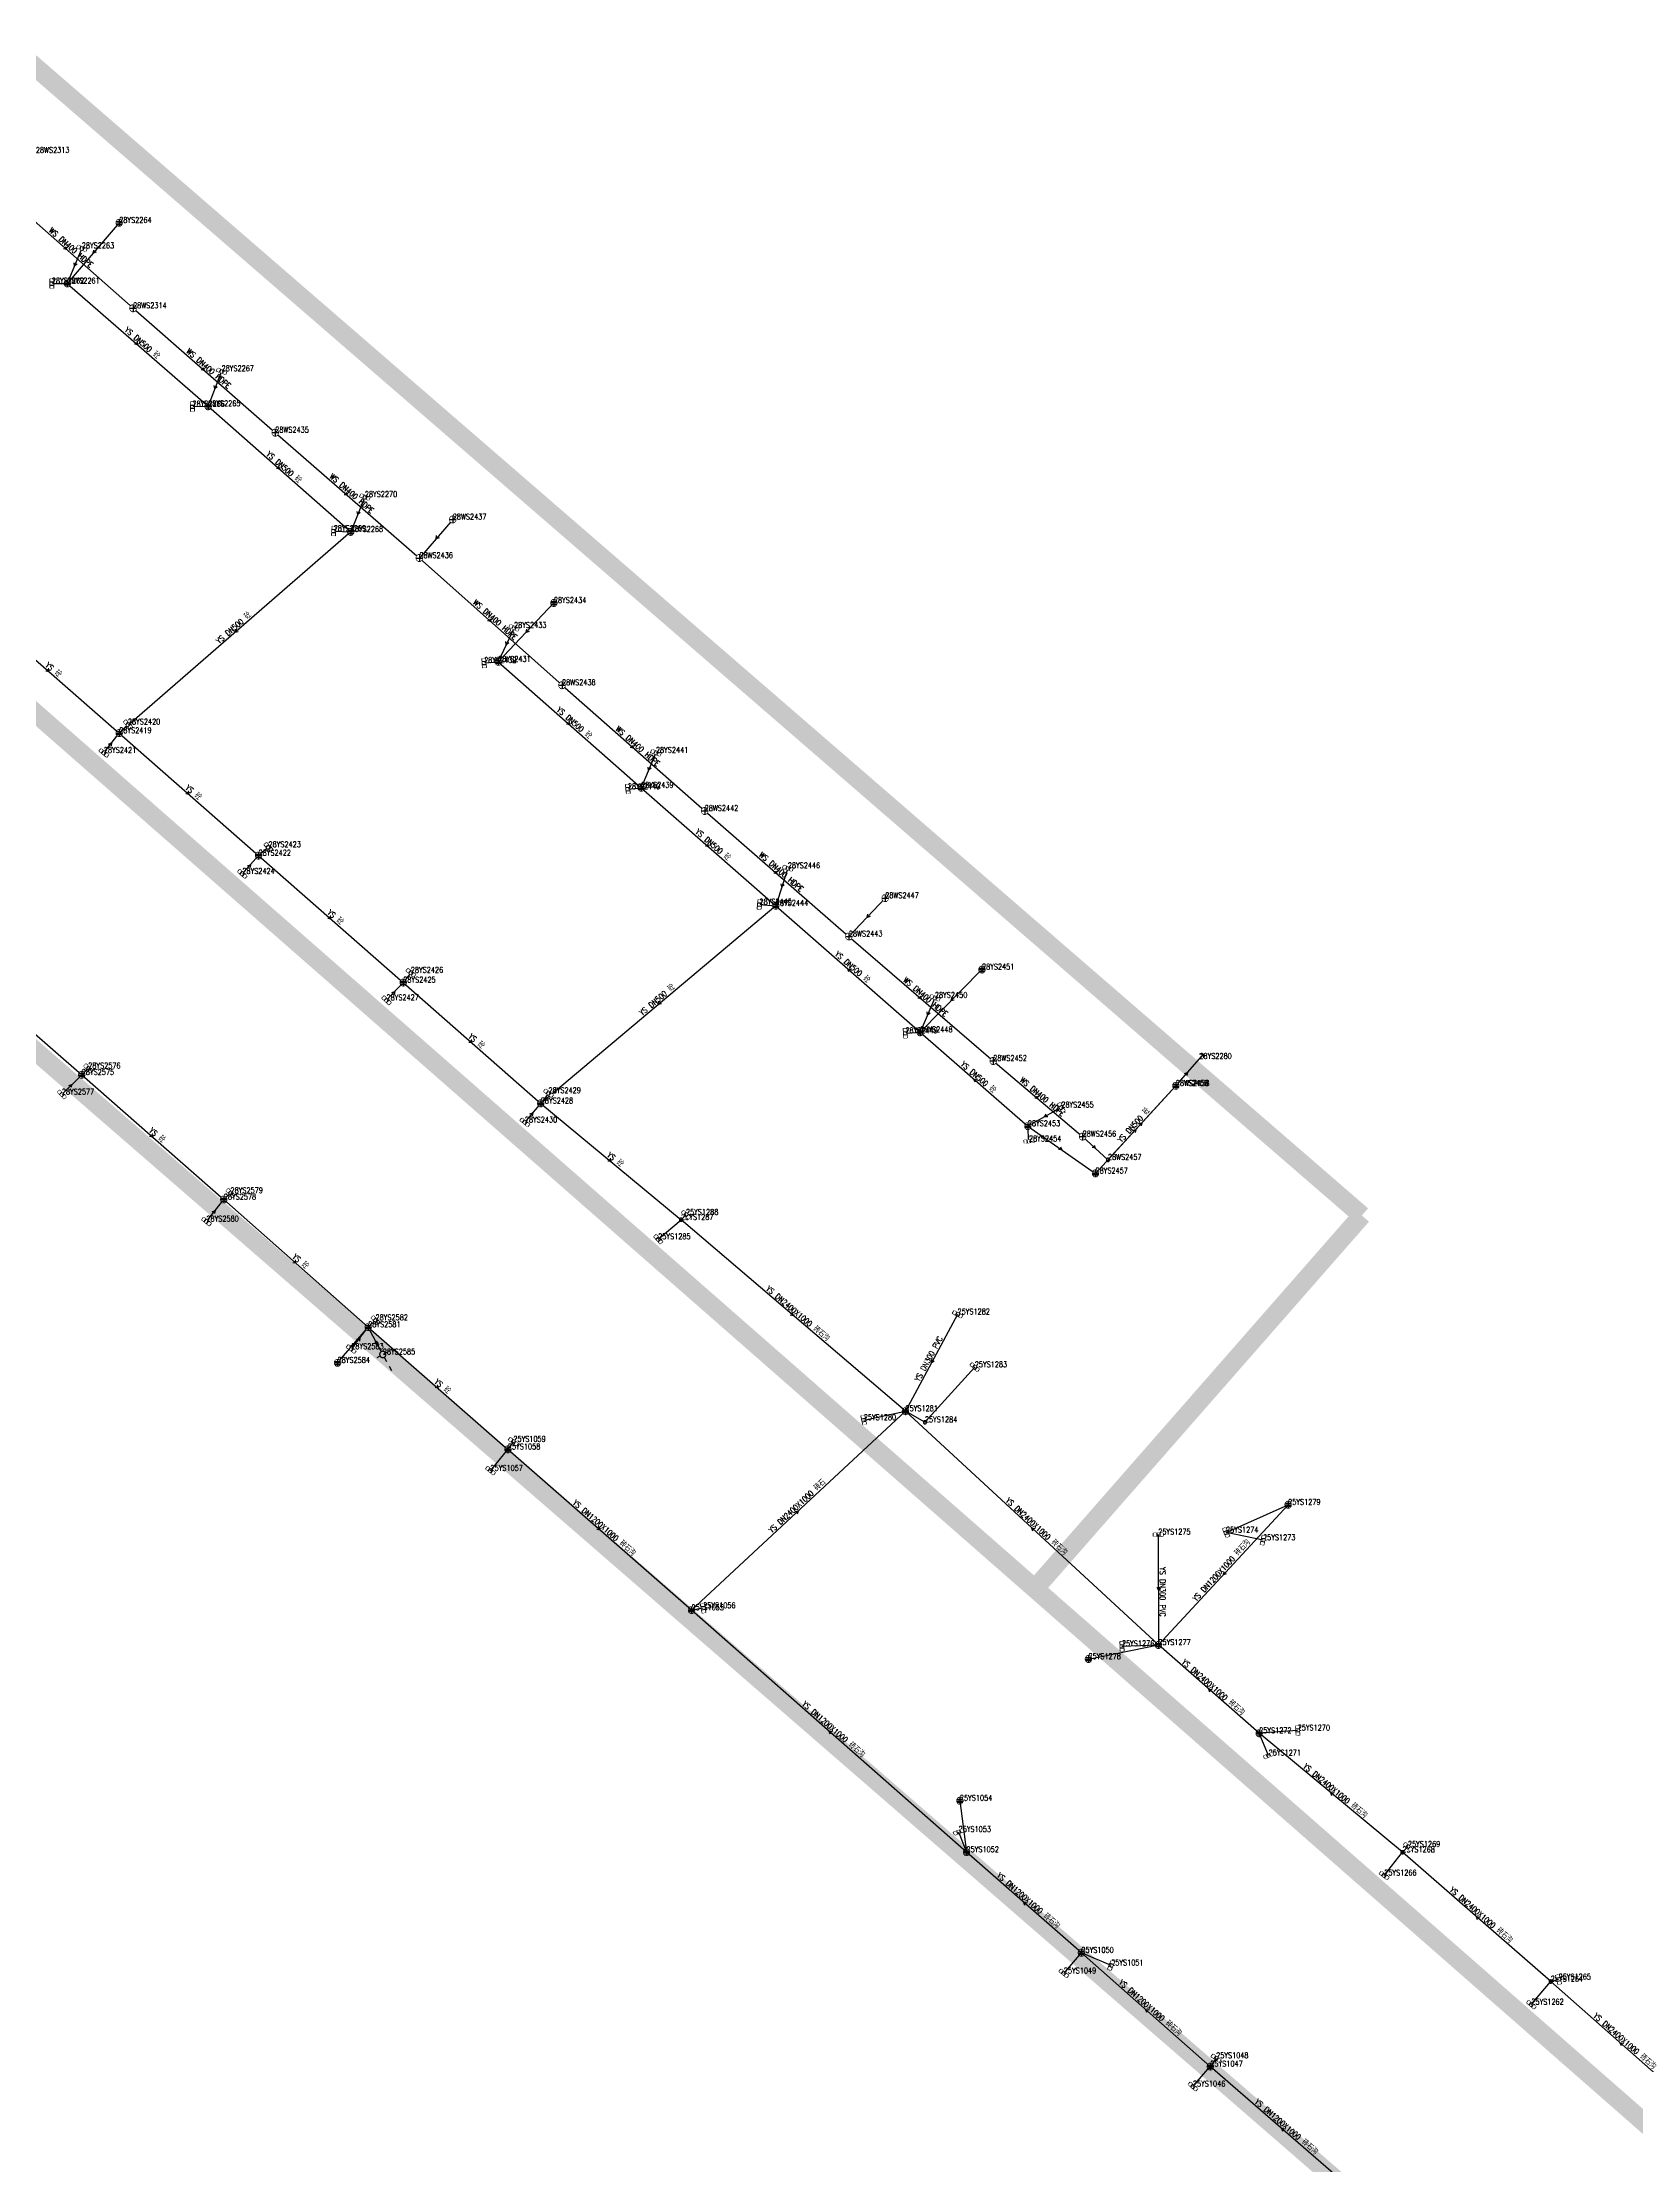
# Model space of a CAD drawing. Extents: x 78813 to 99477, y 2421021 to 2448125.
# Drawn here: x 86916.9 to 87170.3, y 2429515.5 to 2429853 of the extents above; entities that cross this region are included whole.
import ezdxf
from ezdxf.enums import TextEntityAlignment as Align

# ---------------------------------------------------------------- set-up
doc = ezdxf.new("R2010")
doc.units = 0
doc.set_wipeout_variables(frame=1)
doc.layers.get('0').update_dxf_attribs({"linetype": 'CONTINUOUS'})
for name, color, linetype in [('DX_WS', 16, 'CONTINUOUS'), ('DX_YS', 42, 'CONTINUOUS'), ('道路', 5, 'CONTINUOUS')]:
    doc.layers.add(name, color=color, linetype=linetype)
for name, color, linetype, true_color in [('WSLINE', 7, 'CONTINUOUS', 0x7f0000), ('YSANNEXE', 7, 'CONTINUOUS', 0xcc9900), ('YSLINE', 7, 'CONTINUOUS', 0xcc9900)]:
    doc.layers.add(name, color=color, linetype=linetype, true_color=true_color)
doc.styles.add('CcNameZT', font='txt.SHX', dxfattribs={"width": 0.8, "bigfont": 'HZTXT.SHX'})
doc.styles.add('PointNameZT', font='txt.SHX', dxfattribs={"width": 0.8, "bigfont": 'HZTXT.SHX'})
doc.styles.get("Standard").update_dxf_attribs({"font": 'txt.shx', "bigfont": 'hztxt.shx'})

# ---------------------------------------------------------------- blocks, each defined once
blk = doc.blocks.new('PS雨水井')
blk.add_lwpolyline([(1, 0), (1, 0.07), (0.99, 0.14), (0.98, 0.21), (0.96, 0.28), (0.94, 0.34), (0.91, 0.41), (0.88, 0.47), (0.85, 0.53), (0.81, 0.59), (0.77, 0.64), (0.72, 0.69), (0.67, 0.74), (0.62, 0.79), (0.56, 0.83), (0.5, 0.87), (0.44, 0.9), (0.37, 0.93), (0.31, 0.95), (0.24, 0.97), (0.17, 0.98), (0.1, 0.99), (0.03, 1), (-0.03, 1), (-0.1, 0.99), (-0.17, 0.98), (-0.24, 0.97), (-0.31, 0.95), (-0.37, 0.93), (-0.44, 0.9), (-0.5, 0.87), (-0.56, 0.83), (-0.62, 0.79), (-0.67, 0.74), (-0.72, 0.69), (-0.77, 0.64), (-0.81, 0.59), (-0.85, 0.53), (-0.88, 0.47), (-0.91, 0.41), (-0.94, 0.34), (-0.96, 0.28), (-0.98, 0.21), (-0.99, 0.14), (-1, 0.07), (-1, 0), (-1, -0.07), (-0.99, -0.14), (-0.98, -0.21), (-0.96, -0.28), (-0.94, -0.34), (-0.91, -0.41), (-0.88, -0.47), (-0.85, -0.53), (-0.81, -0.59), (-0.77, -0.64), (-0.72, -0.69), (-0.67, -0.74), (-0.62, -0.79), (-0.56, -0.83), (-0.5, -0.87), (-0.44, -0.9), (-0.37, -0.93), (-0.31, -0.95), (-0.24, -0.97), (-0.17, -0.98), (-0.1, -0.99), (-0.03, -1), (0.03, -1), (0.1, -0.99), (0.17, -0.98), (0.24, -0.97), (0.31, -0.95), (0.37, -0.93), (0.44, -0.9), (0.5, -0.87), (0.56, -0.83), (0.62, -0.79), (0.67, -0.74), (0.72, -0.69), (0.77, -0.64), (0.81, -0.59), (0.85, -0.53), (0.88, -0.47), (0.91, -0.41), (0.94, -0.34), (0.96, -0.28), (0.98, -0.21), (0.99, -0.14), (1, 0)], close=True)
blk.add_wipeout([(1, 0), (1, 0.07), (0.99, 0.14), (0.98, 0.21), (0.96, 0.28), (0.94, 0.34), (0.91, 0.41), (0.88, 0.47), (0.85, 0.53), (0.81, 0.59), (0.77, 0.64), (0.72, 0.69), (0.67, 0.74), (0.62, 0.79), (0.56, 0.83), (0.5, 0.87), (0.44, 0.9), (0.37, 0.93), (0.31, 0.95), (0.24, 0.97), (0.17, 0.98), (0.1, 0.99), (0.03, 1), (-0.03, 1), (-0.1, 0.99), (-0.17, 0.98), (-0.24, 0.97), (-0.31, 0.95), (-0.37, 0.93), (-0.44, 0.9), (-0.5, 0.87), (-0.56, 0.83), (-0.62, 0.79), (-0.67, 0.74), (-0.72, 0.69), (-0.77, 0.64), (-0.81, 0.59), (-0.85, 0.53), (-0.88, 0.47), (-0.91, 0.41), (-0.94, 0.34), (-0.96, 0.28), (-0.98, 0.21), (-0.99, 0.14), (-1, 0.07), (-1, 0), (-1, -0.07), (-0.99, -0.14), (-0.98, -0.21), (-0.96, -0.28), (-0.94, -0.34), (-0.91, -0.41), (-0.88, -0.47), (-0.85, -0.53), (-0.81, -0.59), (-0.77, -0.64), (-0.72, -0.69), (-0.67, -0.74), (-0.62, -0.79), (-0.56, -0.83), (-0.5, -0.87), (-0.44, -0.9), (-0.37, -0.93), (-0.31, -0.95), (-0.24, -0.97), (-0.17, -0.98), (-0.1, -0.99), (-0.03, -1), (0.03, -1), (0.1, -0.99), (0.17, -0.98), (0.24, -0.97), (0.31, -0.95), (0.37, -0.93), (0.44, -0.9), (0.5, -0.87), (0.56, -0.83), (0.62, -0.79), (0.67, -0.74), (0.72, -0.69), (0.77, -0.64), (0.81, -0.59), (0.85, -0.53), (0.88, -0.47), (0.91, -0.41), (0.94, -0.34), (0.96, -0.28), (0.98, -0.21), (0.99, -0.14)])
for p, q in [((-1, 0), (0, 0)), ((-0.88, 0.48), (0, 0.47)), ((0, 1), (0, 0)), ((0, 0.47), (0.88, 0.47)), ((0, 0), (0, -1)), ((0, 0), (1, 0)), ((-0.88, -0.48), (0, -0.48)), ((0, -0.48), (0.88, -0.48))]:
    blk.add_line(p, q)
blk = doc.blocks.new('GC546')
at = {"color": 0}
for p in [(0.866, 0.5), (0.866, -0.5)]:
    blk.add_line(p, (0, 0), dxfattribs=at)
blk = doc.blocks.new('PS管线点')
blk.add_wipeout([(0.5, 0), (0.5, 0.03), (0.5, 0.07), (0.49, 0.1), (0.48, 0.14), (0.47, 0.17), (0.46, 0.2), (0.44, 0.23), (0.42, 0.26), (0.4, 0.29), (0.38, 0.32), (0.36, 0.35), (0.33, 0.37), (0.31, 0.39), (0.28, 0.41), (0.25, 0.43), (0.22, 0.45), (0.19, 0.46), (0.15, 0.48), (0.12, 0.49), (0.09, 0.49), (0.05, 0.5), (0.02, 0.5), (-0.02, 0.5), (-0.05, 0.5), (-0.09, 0.49), (-0.12, 0.49), (-0.15, 0.48), (-0.19, 0.46), (-0.22, 0.45), (-0.25, 0.43), (-0.28, 0.41), (-0.31, 0.39), (-0.33, 0.37), (-0.36, 0.35), (-0.38, 0.32), (-0.4, 0.29), (-0.42, 0.26), (-0.44, 0.23), (-0.46, 0.2), (-0.47, 0.17), (-0.48, 0.14), (-0.49, 0.1), (-0.5, 0.07), (-0.5, 0.03), (-0.5, 0), (-0.5, -0.03), (-0.5, -0.07), (-0.49, -0.1), (-0.48, -0.14), (-0.47, -0.17), (-0.46, -0.2), (-0.44, -0.23), (-0.42, -0.26), (-0.4, -0.29), (-0.38, -0.32), (-0.36, -0.35), (-0.33, -0.37), (-0.31, -0.39), (-0.28, -0.41), (-0.25, -0.43), (-0.22, -0.45), (-0.19, -0.46), (-0.15, -0.48), (-0.12, -0.49), (-0.09, -0.49), (-0.05, -0.5), (-0.02, -0.5), (0.02, -0.5), (0.05, -0.5), (0.09, -0.49), (0.12, -0.49), (0.15, -0.48), (0.19, -0.46), (0.22, -0.45), (0.25, -0.43), (0.28, -0.41), (0.31, -0.39), (0.33, -0.37), (0.36, -0.35), (0.38, -0.32), (0.4, -0.29), (0.42, -0.26), (0.44, -0.23), (0.46, -0.2), (0.47, -0.17), (0.48, -0.14), (0.49, -0.1), (0.5, -0.07)])
blk.add_lwpolyline([(0.5, 0), (0.5, 0.03), (0.5, 0.07), (0.49, 0.1), (0.48, 0.14), (0.47, 0.17), (0.46, 0.2), (0.44, 0.23), (0.42, 0.26), (0.4, 0.29), (0.38, 0.32), (0.36, 0.35), (0.33, 0.37), (0.31, 0.39), (0.28, 0.41), (0.25, 0.43), (0.22, 0.45), (0.19, 0.46), (0.15, 0.48), (0.12, 0.49), (0.09, 0.49), (0.05, 0.5), (0.02, 0.5), (-0.02, 0.5), (-0.05, 0.5), (-0.09, 0.49), (-0.12, 0.49), (-0.15, 0.48), (-0.19, 0.46), (-0.22, 0.45), (-0.25, 0.43), (-0.28, 0.41), (-0.31, 0.39), (-0.33, 0.37), (-0.36, 0.35), (-0.38, 0.32), (-0.4, 0.29), (-0.42, 0.26), (-0.44, 0.23), (-0.46, 0.2), (-0.47, 0.17), (-0.48, 0.14), (-0.49, 0.1), (-0.5, 0.07), (-0.5, 0.03), (-0.5, 0), (-0.5, -0.03), (-0.5, -0.07), (-0.49, -0.1), (-0.48, -0.14), (-0.47, -0.17), (-0.46, -0.2), (-0.44, -0.23), (-0.42, -0.26), (-0.4, -0.29), (-0.38, -0.32), (-0.36, -0.35), (-0.33, -0.37), (-0.31, -0.39), (-0.28, -0.41), (-0.25, -0.43), (-0.22, -0.45), (-0.19, -0.46), (-0.15, -0.48), (-0.12, -0.49), (-0.09, -0.49), (-0.05, -0.5), (-0.02, -0.5), (0.02, -0.5), (0.05, -0.5), (0.09, -0.49), (0.12, -0.49), (0.15, -0.48), (0.19, -0.46), (0.22, -0.45), (0.25, -0.43), (0.28, -0.41), (0.31, -0.39), (0.33, -0.37), (0.36, -0.35), (0.38, -0.32), (0.4, -0.29), (0.42, -0.26), (0.44, -0.23), (0.46, -0.2), (0.47, -0.17), (0.48, -0.14), (0.49, -0.1), (0.5, -0.07), (0.5, 0)], close=True)
blk = doc.blocks.new('PS雨篦')
blk.add_lwpolyline([(-1.5, 0.5), (0, 0.5), (1.5, 0.5), (1.5, -0.5), (0, -0.5), (-1.5, -0.5)], close=True)
blk.add_wipeout([(-1.5, 0.5), (0, 0.5), (1.5, 0.5), (1.5, -0.5), (0, -0.5), (-1.5, -0.5)])
for p, q in [((-0.51, -0.5), (-0.51, 0.5)), ((0.49, -0.5), (0.49, 0.5))]:
    blk.add_line(p, q)
blk = doc.blocks.new('测量点')
h = blk.add_hatch(color=256)
edge = h.paths.add_edge_path()
edge.add_arc((0, 0), 0.5, 0, 360)
blk.add_circle((0, 0), 0.5)
blk = doc.blocks.new('PS污水井')
blk.add_lwpolyline([(1, 0), (1, 0.07), (0.99, 0.14), (0.98, 0.21), (0.96, 0.28), (0.94, 0.34), (0.91, 0.41), (0.88, 0.47), (0.85, 0.53), (0.81, 0.59), (0.77, 0.64), (0.72, 0.69), (0.67, 0.74), (0.62, 0.79), (0.56, 0.83), (0.5, 0.87), (0.44, 0.9), (0.37, 0.93), (0.31, 0.95), (0.24, 0.97), (0.17, 0.98), (0.1, 0.99), (0.03, 1), (-0.03, 1), (-0.1, 0.99), (-0.17, 0.98), (-0.24, 0.97), (-0.31, 0.95), (-0.37, 0.93), (-0.44, 0.9), (-0.5, 0.87), (-0.56, 0.83), (-0.62, 0.79), (-0.67, 0.74), (-0.72, 0.69), (-0.77, 0.64), (-0.81, 0.59), (-0.85, 0.53), (-0.88, 0.47), (-0.91, 0.41), (-0.94, 0.34), (-0.96, 0.28), (-0.98, 0.21), (-0.99, 0.14), (-1, 0.07), (-1, 0), (-1, -0.07), (-0.99, -0.14), (-0.98, -0.21), (-0.96, -0.28), (-0.94, -0.34), (-0.91, -0.41), (-0.88, -0.47), (-0.85, -0.53), (-0.81, -0.59), (-0.77, -0.64), (-0.72, -0.69), (-0.67, -0.74), (-0.62, -0.79), (-0.56, -0.83), (-0.5, -0.87), (-0.44, -0.9), (-0.37, -0.93), (-0.31, -0.95), (-0.24, -0.97), (-0.17, -0.98), (-0.1, -0.99), (-0.03, -1), (0.03, -1), (0.1, -0.99), (0.17, -0.98), (0.24, -0.97), (0.31, -0.95), (0.37, -0.93), (0.44, -0.9), (0.5, -0.87), (0.56, -0.83), (0.62, -0.79), (0.67, -0.74), (0.72, -0.69), (0.77, -0.64), (0.81, -0.59), (0.85, -0.53), (0.88, -0.47), (0.91, -0.41), (0.94, -0.34), (0.96, -0.28), (0.98, -0.21), (0.99, -0.14), (1, 0)], close=True)
blk.add_wipeout([(1, 0), (1, 0.07), (0.99, 0.14), (0.98, 0.21), (0.96, 0.28), (0.94, 0.34), (0.91, 0.41), (0.88, 0.47), (0.85, 0.53), (0.81, 0.59), (0.77, 0.64), (0.72, 0.69), (0.67, 0.74), (0.62, 0.79), (0.56, 0.83), (0.5, 0.87), (0.44, 0.9), (0.37, 0.93), (0.31, 0.95), (0.24, 0.97), (0.17, 0.98), (0.1, 0.99), (0.03, 1), (-0.03, 1), (-0.1, 0.99), (-0.17, 0.98), (-0.24, 0.97), (-0.31, 0.95), (-0.37, 0.93), (-0.44, 0.9), (-0.5, 0.87), (-0.56, 0.83), (-0.62, 0.79), (-0.67, 0.74), (-0.72, 0.69), (-0.77, 0.64), (-0.81, 0.59), (-0.85, 0.53), (-0.88, 0.47), (-0.91, 0.41), (-0.94, 0.34), (-0.96, 0.28), (-0.98, 0.21), (-0.99, 0.14), (-1, 0.07), (-1, 0), (-1, -0.07), (-0.99, -0.14), (-0.98, -0.21), (-0.96, -0.28), (-0.94, -0.34), (-0.91, -0.41), (-0.88, -0.47), (-0.85, -0.53), (-0.81, -0.59), (-0.77, -0.64), (-0.72, -0.69), (-0.67, -0.74), (-0.62, -0.79), (-0.56, -0.83), (-0.5, -0.87), (-0.44, -0.9), (-0.37, -0.93), (-0.31, -0.95), (-0.24, -0.97), (-0.17, -0.98), (-0.1, -0.99), (-0.03, -1), (0.03, -1), (0.1, -0.99), (0.17, -0.98), (0.24, -0.97), (0.31, -0.95), (0.37, -0.93), (0.44, -0.9), (0.5, -0.87), (0.56, -0.83), (0.62, -0.79), (0.67, -0.74), (0.72, -0.69), (0.77, -0.64), (0.81, -0.59), (0.85, -0.53), (0.88, -0.47), (0.91, -0.41), (0.94, -0.34), (0.96, -0.28), (0.98, -0.21), (0.99, -0.14)])
for p, q in [((-1, 0), (0, 0)), ((0, 1), (0, 0)), ((0, 0), (0, -1)), ((0, 0), (1, 0))]:
    blk.add_line(p, q)
blk = doc.blocks.new('LX')
for p, q in [((-0.866, 0.5), (0, 0)), ((0, 0), (-0.866, -0.5))]:
    blk.add_line(p, q)
blk = doc.blocks.new('PS出水口')
for points in [[(0, 0), (1.97, 0)], [(1.15, -0.88), (1.97, 0), (1.11, 0.93)]]:
    blk.add_lwpolyline(points)
blk = doc.blocks.new('PS预留口')
blk.add_lwpolyline([(4.2, 0), (5.8, 0)])
blk.add_wipeout([(1, 0), (1, 0.07), (0.99, 0.14), (0.98, 0.21), (0.96, 0.28), (0.94, 0.34), (0.91, 0.41), (0.88, 0.47), (0.85, 0.53), (0.81, 0.59), (0.77, 0.64), (0.72, 0.69), (0.67, 0.74), (0.62, 0.79), (0.56, 0.83), (0.5, 0.87), (0.44, 0.9), (0.37, 0.93), (0.31, 0.95), (0.24, 0.97), (0.17, 0.98), (0.1, 0.99), (0.03, 1), (-0.03, 1), (-0.1, 0.99), (-0.17, 0.98), (-0.24, 0.97), (-0.31, 0.95), (-0.37, 0.93), (-0.44, 0.9), (-0.5, 0.87), (-0.56, 0.83), (-0.62, 0.79), (-0.67, 0.74), (-0.72, 0.69), (-0.77, 0.64), (-0.81, 0.59), (-0.85, 0.53), (-0.88, 0.47), (-0.91, 0.41), (-0.94, 0.34), (-0.96, 0.28), (-0.98, 0.21), (-0.99, 0.14), (-1, 0.07), (-1, 0), (-1, -0.07), (-0.99, -0.14), (-0.98, -0.21), (-0.96, -0.28), (-0.94, -0.34), (-0.91, -0.41), (-0.88, -0.47), (-0.85, -0.53), (-0.81, -0.59), (-0.77, -0.64), (-0.72, -0.69), (-0.67, -0.74), (-0.62, -0.79), (-0.56, -0.83), (-0.5, -0.87), (-0.44, -0.9), (-0.37, -0.93), (-0.31, -0.95), (-0.24, -0.97), (-0.17, -0.98), (-0.1, -0.99), (-0.03, -1), (0.03, -1), (0.1, -0.99), (0.17, -0.98), (0.24, -0.97), (0.31, -0.95), (0.37, -0.93), (0.44, -0.9), (0.5, -0.87), (0.56, -0.83), (0.62, -0.79), (0.67, -0.74), (0.72, -0.69), (0.77, -0.64), (0.81, -0.59), (0.85, -0.53), (0.88, -0.47), (0.91, -0.41), (0.94, -0.34), (0.96, -0.28), (0.98, -0.21), (0.99, -0.14)])
blk.add_line((1, 0), (2.6, 0))
blk.add_lwpolyline([(1, 0), (1, 0.07), (0.99, 0.14), (0.98, 0.21), (0.96, 0.28), (0.94, 0.34), (0.91, 0.41), (0.88, 0.47), (0.85, 0.53), (0.81, 0.59), (0.77, 0.64), (0.72, 0.69), (0.67, 0.74), (0.62, 0.79), (0.56, 0.83), (0.5, 0.87), (0.44, 0.9), (0.37, 0.93), (0.31, 0.95), (0.24, 0.97), (0.17, 0.98), (0.1, 0.99), (0.03, 1), (-0.03, 1), (-0.1, 0.99), (-0.17, 0.98), (-0.24, 0.97), (-0.31, 0.95), (-0.37, 0.93), (-0.44, 0.9), (-0.5, 0.87), (-0.56, 0.83), (-0.62, 0.79), (-0.67, 0.74), (-0.72, 0.69), (-0.77, 0.64), (-0.81, 0.59), (-0.85, 0.53), (-0.88, 0.47), (-0.91, 0.41), (-0.94, 0.34), (-0.96, 0.28), (-0.98, 0.21), (-0.99, 0.14), (-1, 0.07), (-1, 0), (-1, -0.07), (-0.99, -0.14), (-0.98, -0.21), (-0.96, -0.28), (-0.94, -0.34), (-0.91, -0.41), (-0.88, -0.47), (-0.85, -0.53), (-0.81, -0.59), (-0.77, -0.64), (-0.72, -0.69), (-0.67, -0.74), (-0.62, -0.79), (-0.56, -0.83), (-0.5, -0.87), (-0.44, -0.9), (-0.37, -0.93), (-0.31, -0.95), (-0.24, -0.97), (-0.17, -0.98), (-0.1, -0.99), (-0.03, -1), (0.03, -1), (0.1, -0.99), (0.17, -0.98), (0.24, -0.97), (0.31, -0.95), (0.37, -0.93), (0.44, -0.9), (0.5, -0.87), (0.56, -0.83), (0.62, -0.79), (0.67, -0.74), (0.72, -0.69), (0.77, -0.64), (0.81, -0.59), (0.85, -0.53), (0.88, -0.47), (0.91, -0.41), (0.94, -0.34), (0.96, -0.28), (0.98, -0.21), (0.99, -0.14), (1, 0)], close=True)
for points in [[(0, 1), (0, 2)], [(0, -2), (0, -1)]]:
    blk.add_lwpolyline(points)

msp = doc.modelspace()

# ---------------------------------------------------------------- linework, layer by layer
at = {"layer": 'WSLINE'}
for p, q in [((86910.18, 2429829.42), (86931.32, 2429810.74)), ((86931.32, 2429810.74), (86953.92, 2429790.97)), ((86953.92, 2429790.97), (86976.83, 2429771.04)), ((86982.14, 2429777.17), (86976.83, 2429771.04)), ((86976.83, 2429771.04), (86999.51, 2429750.82)), ((86999.51, 2429750.82), (87022.19, 2429730.83)), ((87022.19, 2429730.83), (87045.11, 2429710.88)), ((87050.89, 2429716.97), (87045.11, 2429710.88)), ((87045.11, 2429710.88), (87068.06, 2429691.09)), ((87068.06, 2429691.09), (87082.27, 2429679.07)), ((87086.3, 2429675.37), (87097.09, 2429687.14)), ((87082.27, 2429679.07), (87086.3, 2429675.37))]:
    msp.add_line(p, q, dxfattribs=at)
at = {"layer": 'YSLINE'}
for p, q in [((86929.12, 2429824.32), (86920.87, 2429814.68)), ((86923.17, 2429820.27), (86920.87, 2429814.68)), ((86918.4, 2429814.68), (86920.87, 2429814.68)), ((86945.39, 2429800.73), (86943.25, 2429795.16)), ((86940.76, 2429795.1), (86943.25, 2429795.16)), ((86968.17, 2429780.74), (86965.92, 2429775.19)), ((86965.92, 2429775.19), (86929.12, 2429743.21)), ((86963.22, 2429775.33), (86965.92, 2429775.19)), ((86906.79, 2429762.71), (86929.12, 2429743.21)), ((86998.22, 2429763.89), (86989.38, 2429754.54)), ((86991.88, 2429759.94), (86989.38, 2429754.54)), ((86987.12, 2429754.36), (86989.38, 2429754.54)), ((86926.68, 2429740.06), (86929.12, 2429743.21)), ((86930.5, 2429744.58), (86929.12, 2429743.21)), ((86929.12, 2429743.21), (86951.27, 2429723.73)), ((87014.44, 2429740.08), (87012.09, 2429734.53)), ((87009.98, 2429734.31), (87012.09, 2429734.53)), ((86948.69, 2429720.83), (86951.27, 2429723.73)), ((86952.85, 2429725.07), (86951.27, 2429723.73)), ((86951.27, 2429723.73), (86974.27, 2429703.55)), ((87035.4, 2429721.73), (87033.5, 2429715.77)), ((87033.5, 2429715.77), (86996.13, 2429684.35)), ((87030.91, 2429715.97), (87033.5, 2429715.77)), ((86900.95, 2429708.3), (86923.16, 2429688.89)), ((86975.47, 2429705.12), (86974.27, 2429703.55)), ((87066.27, 2429705.62), (87056.44, 2429695.65)), ((86971.61, 2429700.73), (86974.27, 2429703.55)), ((86974.27, 2429703.55), (86996.13, 2429684.35)), ((87058.79, 2429701.13), (87056.44, 2429695.65)), ((87054.1, 2429695.5), (87056.44, 2429695.65)), ((86920, 2429685.76), (86923.16, 2429688.89)), ((86924.19, 2429689.91), (86923.16, 2429688.89)), ((86923.16, 2429688.89), (86945.74, 2429669.06)), ((86997.36, 2429685.98), (86996.13, 2429684.35)), ((86993.6, 2429681.32), (86996.13, 2429684.35)), ((87078.88, 2429683.69), (87073.56, 2429680.73)), ((87073.74, 2429678.31), (87073.56, 2429680.73)), ((86942.98, 2429665.56), (86945.74, 2429669.06)), ((86946.81, 2429670.09), (86945.74, 2429669.06)), ((86945.74, 2429669.06), (86968.7, 2429648.78)), ((86963.83, 2429643.1), (86968.7, 2429648.78)), ((86966.01, 2429645.29), (86968.7, 2429648.78)), ((86969.87, 2429649.87), (86968.7, 2429648.78)), ((86971.02, 2429644.44), (86968.7, 2429648.78))]:
    msp.add_line(p, q, dxfattribs=at)

# ---------------------------------------------------------------- block references
at = {"layer": 'DX_WS', "yscale": 0.5, "zscale": 0.5}
for p, xscale, rotation in [((86920.75, 2429820.08), 0.4999999998866608, 318.5645341074481), ((86942.62, 2429800.86), 0.4999999998866608, 318.5645341074481), ((86965.38, 2429781.01), 0.5000000001204519, 319.1374918729616), ((86979.49, 2429774.1), 0.5000000001008229, 229.1831180618362), ((86988.17, 2429760.93), 0.4999999999871826, 317.9915762995381), ((87010.85, 2429740.82), 0.4999999998866608, 318.5645341074481), ((87033.65, 2429720.85), 0.5000000001204519, 319.1374918729616), ((87048, 2429713.92), 0.4999999998439218, 226.318329060497), ((87056.59, 2429700.98), 0.5000000001204519, 319.1374918729616), ((87075.17, 2429685.08), 0.4999999999088414, 319.7104496964721), ((87091.7, 2429681.26), 0.4999999998621667, 47.55549698130921)]:
    msp.add_blockref('LX', p, dxfattribs=dict(at, xscale=xscale, rotation=rotation))
at = {"layer": 'DX_YS', "yscale": 0.5, "zscale": 0.5}
for name, p, xscale, rotation in [('PS出水口', (87100.83, 2429691.42, 0.36), 0.5000000001666828, 48.84441666293895), ('GC546', (87036.27, 2429650.63, 0.48), 0.5000000000255239, 139.5308280803396), ('GC546', (87058.25, 2429643.11, 2.44), 0.4999999998013805, 61.76004230482384), ('GC546', (87037.11, 2429619.6, 0.31), 0.4999999999194758, 222.9150725157922), ('GC546', (87005.51, 2429616.57, 0.44), 0.499999999913285, 138.7957405976036), ('GC546', (87074.21, 2429616.83, 0.46), 0.500000000001149, 317.2518033919748), ('GC546', (87094.3, 2429607.02, 2.32), 0.5000000000157483, 90.0620189935515), ('GC546', (87104.63, 2429609.4, 0.24), 0.5000000000615735, 47.22269313643403), ('GC546', (87102.33, 2429591.23, 0.24), 0.5000000000671654, 318.7971219156082), ('GC546', (87041.96, 2429584.55, 0.4), 0.5000000000883585, 318.6366211547152), ('GC546', (87121.73, 2429574.76, 0.25), 0.4999999998694788, 320.3041851246979), ('GC546', (87072.94, 2429557.32, 0.46), 0.500000000154144, 318.7974173870971), ('GC546', (87144.9, 2429555.02, 0.19), 0.4999999999485625, 318.8878593596006), ('GC546', (87092.32, 2429540.28, 0.5), 0.4999999999952773, 318.5879797842339), ('GC546', (87167.75, 2429534.98, 0.17), 0.500000000081514, 318.5782174337895), ('GC546', (87113.96, 2429521.37, 0.6), 0.4999999999713778, 319.082934442411)]:
    msp.add_blockref(name, p, dxfattribs=dict(at, xscale=xscale, rotation=rotation))
at = {"layer": 'YSANNEXE'}
for p, xscale, yscale, zscale, rotation in [((86922.02, 2429817.47), 0.4999999998604032, 0.5, 0.5, 247.5177674905042), ((86932.06, 2429804.92), 0.5000000001204519, 0.5, 0.5, 319.1374918729616), ((86944.32, 2429797.95), 0.4999999999280921, 0.5, 0.5, 249.2366408790303), ((86954.59, 2429785.17), 0.4999999998866608, 0.5, 0.5, 318.5645341074481), ((86967.04, 2429777.96), 0.49999999992564, 0.5, 0.5, 248.0907252889562), ((86947.52, 2429759.2), 0.5000000000164332, 0.5, 0.5, 221.1617089229225), ((86917.95, 2429752.96), 0.5000000001204519, 0.5, 0.5, 319.1374918729616), ((87000.74, 2429744.54), 0.4999999998866608, 0.5, 0.5, 318.5645341074481), ((87013.27, 2429737.31), 0.5000000001034415, 0.5, 0.5, 246.9448097071717), ((86940.19, 2429733.47), 0.4999999998866608, 0.5, 0.5, 318.5645341074481), ((87022.8, 2429725.15), 0.4999999998866608, 0.5, 0.5, 318.5645341074481), ((87034.45, 2429718.75), 0.5000000002021558, 0.5, 0.5, 252.1014298656484), ((86962.77, 2429713.64), 0.4999999998866608, 0.5, 0.5, 318.5645341074481), ((87044.97, 2429705.71), 0.5000000001470603, 0.5, 0.5, 138.5645310020385), ((87014.81, 2429700.06), 0.4999999999623967, 0.5, 0.5, 220.015793325307), ((87057.62, 2429698.39), 0.5000000001034415, 0.5, 0.5, 246.9448097071717), ((86985.2, 2429693.95), 0.4999999998866608, 0.5, 0.5, 318.5645341074481), ((87065, 2429688.19), 0.4999999999592625, 0.5, 0.5, 139.1374888230383), ((86934.45, 2429678.98), 0.4999999998866608, 0.5, 0.5, 318.5645341074481), ((87090.71, 2429680.18), 0.4999999998621667, 0.5, 0.5, 47.55549698130921), ((87007.28, 2429675.1), 0.5000000000007491, 0.5000000000007491, 0.5000000000007491, 320.2834074789125), ((87078.94, 2429676.97), 0.4999999998915902, 0.5, 0.5, 324.8670698563976), ((86957.22, 2429658.92), 0.4999999998866608, 0.5, 0.5, 318.5645341074481), ((86979.81, 2429639.06), 0.4999999998866608, 0.5, 0.5, 318.5645341074481)]:
    msp.add_blockref('LX', p, dxfattribs=dict(at, xscale=xscale, yscale=yscale, zscale=zscale, rotation=rotation))

# ---------------------------------------------------------------- texts
at = {"layer": 'DX_WS', "style": 'CcNameZT', "width": 0.8}
msp.add_text('28WS2313', height=0.9, dxfattribs=at).set_placement((86915.87, 2429835.46, 0.18))
for rotation, p in [(318.5443, (86920.92, 2429820.27, 0.07)), (318.808, (86942.78, 2429801.05, 0.08)), (318.9894, (86965.54, 2429781.19, 0)), (318.2697, (86988.34, 2429761.12, 0.05)), (318.6108, (87011.02, 2429741.01, -0.18)), (318.9667, (87033.82, 2429721.04, -0.12)), (319.2291, (87056.75, 2429701.17, -0.29)), (319.758, (87075.33, 2429685.27, -0.35))]:
    msp.add_text(' WS DN400 HDPE', height=0.9, rotation=rotation, dxfattribs=at).set_placement(p, align=Align.CENTER)
at = {"layer": 'DX_YS', "style": 'CcNameZT', "width": 0.8}
for s, rotation, p in [(' YS DN500 砼', 318.9037, (86932.23, 2429805.11, 1.39)), (' YS DN500 砼', 318.608, (86954.75, 2429785.36, 1.31)), (' YS DN500 砼', 40.9843, (86947.36, 2429759.39, 1.1)), (' YS 砼', 318.8706, (86918.12, 2429753.15, 0.4)), (' YS DN500 砼', 318.6123, (87000.9, 2429744.73, 1.28)), (' YS 砼', 318.6557, (86940.36, 2429733.66, 0.39)), (' YS DN500 砼', 318.7595, (87022.96, 2429725.34, 1.15)), (' YS 砼', 318.7443, (86962.93, 2429713.82, 0.35)), (' YS DN500 砼', 318.7531, (87045.14, 2429705.9, 1.15)), (' YS DN500 砼', 40.0527, (87014.65, 2429700.25, 1.15)), (' YS 砼', 318.6983, (86985.36, 2429694.13, 0.27)), (' YS DN500 砼', 47.486, (87090.52, 2429680.35, 0.1)), (' YS 砼', 318.7126, (86934.62, 2429679.16, 0.57)), (' YS 砼', 320.3311, (87007.44, 2429675.29, 0.23)), (' YS 砼', 318.5373, (86957.39, 2429659.11, 0.57)), (' YS DN2400X1000 砖石沟', 319.5308, (87036.44, 2429650.82, 0.25)), (' YS DN300 PVC', 61.76, (87058.03, 2429643.23, 2.34)), (' YS 砼', 318.8274, (86979.97, 2429639.25, 0.54)), (' YS DN2400X1000 砖石', 42.9151, (87036.94, 2429619.78, 0.3)), (' YS DN1200X1000 砖石沟', 318.7957, (87005.67, 2429616.76, 0.54)), (' YS DN2400X1000 砖石沟', 317.2518, (87074.38, 2429617.01, 0.21)), (' YS DN1200X1000 砖石沟', 47.2227, (87104.44, 2429609.57, 0.27)), (' YS DN300 PVC', 270.062, (87094.55, 2429607.02, 2.3)), (' YS DN2400X1000 砖石沟', 318.7971, (87102.49, 2429591.42, 0.27)), (' YS DN1200X1000 砖石沟', 318.6366, (87042.12, 2429584.74, 0.49)), (' YS DN2400X1000 砖石沟', 320.3042, (87121.89, 2429574.95, 0.23)), (' YS DN1200X1000 砖石沟', 318.7974, (87073.1, 2429557.51, 0.43)), (' YS DN2400X1000 砖石沟', 318.8879, (87145.07, 2429555.21, 0.15)), (' YS DN1200X1000 砖石沟', 318.588, (87092.48, 2429540.47, 0.58)), (' YS DN2400X1000 砖石沟', 318.5782, (87167.91, 2429535.17, 0.18)), (' YS DN1200X1000 砖石沟', 319.0829, (87114.12, 2429521.56, 0.62))]:
    msp.add_text(s, height=0.9, rotation=rotation, dxfattribs=at).set_placement(p, align=Align.CENTER)
at = {"layer": 'DX_YS', "width": 0.8}
msp.add_text('28YS2280', height=0.9, dxfattribs=at).set_placement((87100.83, 2429691.42, 0.36))
at = {"layer": 'DX_YS', "style": 'PointNameZT', "width": 0.8}
for s, p in [('25YS1287', (87018.43, 2429665.85, 0.25)), ('25YS1288', (87019.21, 2429666.64, 2.63)), ('25YS1285', (87014.8, 2429662.75, 2.23)), ('25YS1282', (87062.39, 2429650.81, 2.34)), ('25YS1283', (87065.12, 2429642.41, 2.89)), ('25YS1280', (87047.48, 2429634.01, 2.55)), ('25YS1281', (87054.11, 2429635.41, 0.7)), ('25YS1284', (87057.2, 2429633.65, 2.92)), ('25YS1059', (86991.77, 2429630.57, 2.77)), ('25YS1058', (86990.91, 2429629.35, 0.54)), ('25YS1057', (86988.14, 2429625.95, 2.89)), ('25YS1279', (87114.94, 2429620.54, 0.27)), ('25YS1275', (87094.29, 2429615.8, 2.3)), ('25YS1274', (87105.07, 2429616.12, 2.23)), ('25YS1273', (87110.95, 2429614.91, 2.49)), ('25YS1055', (87020.1, 2429603.79, 0.33)), ('25YS1056', (87021.95, 2429604.1, 2.58)), ('25YS1276', (87088.52, 2429598.05, 2.41)), ('25YS1277', (87094.31, 2429598.25, 0.21)), ('25YS1278', (87083.2, 2429596.02, 0.22)), ('25YS1272', (87110.34, 2429584.22, 0.27)), ('25YS1270', (87116.45, 2429584.67, 2.59)), ('25YS1271', (87111.84, 2429580.69, 2.33)), ('25YS1054', (87062.76, 2429573.5, -0.23)), ('25YS1053', (87062.56, 2429568.53, 2.64)), ('25YS1269', (87133.98, 2429566.17, 2.8)), ('25YS1052', (87063.81, 2429565.31, 0.49)), ('25YS1268', (87133.12, 2429565.3, 0.23)), ('25YS1266', (87130.21, 2429561.61, 2.31)), ('25YS1050', (87082.07, 2429549.33, 0.43)), ('25YS1049', (87079.28, 2429546.05, 2.82)), ('25YS1051', (87086.8, 2429547.32, 2.58)), ('25YS1264', (87156.68, 2429544.75, 0.15)), ('25YS1265', (87157.93, 2429545.07, 2.75)), ('25YS1262', (87153.6, 2429541.08, 2.54)), ('25YS1048', (87103.49, 2429532.57, 2.68)), ('25YS1047', (87102.57, 2429531.24, 0.58)), ('25YS1046', (87099.81, 2429528.06, 2.95))]:
    msp.add_text(s, height=0.9, dxfattribs=at).set_placement(p)

# ---------------------------------------------------------------- next in the draw order: block references
at = {"layer": 'DX_WS', "xscale": 0.5, "yscale": 0.5, "zscale": 0.5}
for name, p in [('PS污水井', (86931.32, 2429810.74, 0.08)), ('PS污水井', (86953.92, 2429790.97, 0)), ('PS污水井', (86982.14, 2429777.17, -0.18)), ('PS污水井', (86976.83, 2429771.04, 0.05)), ('PS污水井', (86999.51, 2429750.82, -0.18)), ('PS污水井', (87022.19, 2429730.83, -0.12)), ('PS污水井', (87050.89, 2429716.97, -0.13)), ('PS污水井', (87045.11, 2429710.88, -0.29)), ('PS污水井', (87068.06, 2429691.09, -0.35)), ('PS污水井', (87097.09, 2429687.14, 0.41)), ('PS污水井', (87082.27, 2429679.07, -0.51)), ('PS管线点', (87086.3, 2429675.37, 0.75))]:
    msp.add_blockref(name, p, dxfattribs=at)
at = {"layer": 'DX_YS', "xscale": 0.5, "yscale": 0.5, "zscale": 0.5}
for name, p in [('PS雨水井', (86929.12, 2429824.32, 1.4)), ('PS雨水井', (86998.22, 2429763.89, 1.28)), ('PS雨水井', (86929.12, 2429743.21, 0.39)), ('PS雨水井', (86951.27, 2429723.73, 0.35)), ('PS雨水井', (87066.27, 2429705.62, 1.39)), ('PS雨水井', (86974.27, 2429703.55, 0.27)), ('PS雨水井', (86923.16, 2429688.89, 0.57)), ('PS雨水井', (86945.74, 2429669.06, 0.57)), ('PS管线点', (87018.43, 2429665.85, 0.25)), ('PS雨水井', (87054.11, 2429635.41, 0.7)), ('PS管线点', (87057.2, 2429633.65, 2.92)), ('PS雨水井', (86990.91, 2429629.35, 0.54)), ('PS雨水井', (87114.94, 2429620.54, 0.27)), ('PS雨水井', (87020.1, 2429603.79, 0.33)), ('PS雨水井', (87094.31, 2429598.25, 0.21)), ('PS雨水井', (87083.2, 2429596.02, 0.22)), ('PS雨水井', (87110.34, 2429584.22, 0.27)), ('PS雨水井', (87062.76, 2429573.5, -0.23)), ('PS雨水井', (87063.81, 2429565.31, 0.49)), ('PS管线点', (87133.12, 2429565.3, 0.23)), ('PS雨水井', (87082.07, 2429549.33, 0.43)), ('PS管线点', (87156.68, 2429544.75, 0.15)), ('PS雨水井', (87102.57, 2429531.24, 0.58))]:
    msp.add_blockref(name, p, dxfattribs=at)
at = {"layer": 'DX_YS', "yscale": 0.5, "zscale": 0.5}
for p, xscale, rotation in [((86923.17, 2429820.27, 2.1), 0.5000000000704893, 157.6663268133086), ((86918.4, 2429814.68, 2.14), 0.5, 270), ((86991.88, 2429759.94, 2), 0.5000000000583081, 155.2013141285665), ((86926.68, 2429740.06, 2.6), 0.5000000000815815, 322.2282881733657), ((86948.69, 2429720.83, 2.53), 0.4999999999697861, 318.3652339572868), ((86920, 2429685.76, 3.2), 0.5000000000141741, 314.6902960995058), ((86993.6, 2429681.32, 2.29), 0.5000000000244381, 320.0698326343849), ((87078.88, 2429683.69, 2.15), 0.4999999998969112, 119.1395435074633), ((86942.98, 2429665.56, 3.15), 0.5000000001163721, 321.6652536021124), ((87014.8, 2429662.75, 2.23), 0.4999999999351551, 310.4514765621934), ((87062.39, 2429650.81, 2.34), 0.5000000000900747, 151.7600422960924), ((86966.01, 2429645.29, 3.11), 0.4999999999378845, 322.3656145726173), ((87065.12, 2429642.41, 2.89), 0.4999999999111044, 137.8642887558604), ((87047.48, 2429634.01, 2.55), 0.4999999998145229, 281.8869164225659), ((86988.14, 2429625.95, 2.89), 0.4999999998537019, 320.9061411324553), ((87094.29, 2429615.8, 2.3), 0.5000000000011018, 180.0620189835481), ((87105.07, 2429616.12, 2.23), 0.5000000001014966, 294.1582057721672), ((87110.95, 2429614.91, 2.49), 0.4999999999898362, 78.39056277998199), ((87088.52, 2429598.05, 2.41), 0.5000000002286678, 271.9956988996433), ((87116.45, 2429584.67, 2.59), 0.4999999999707198, 94.24365438847501), ((87111.84, 2429580.69, 2.33), 0.4999999999938301, 23.06710188351748), ((87062.56, 2429568.53, 2.64), 0.4999999999882347, 201.143753468912), ((87130.21, 2429561.61, 2.31), 0.5000000000668741, 321.7374918692056), ((87079.28, 2429546.05, 2.82), 0.5000000000622772, 319.650184844488), ((87086.8, 2429547.32, 2.58), 0.5000000000285828, 66.99730672598038), ((87153.6, 2429541.08, 2.54), 0.5000000000171549, 319.9719429954772), ((87099.81, 2429528.06, 2.95), 0.500000000090882, 319.0369197942567)]:
    msp.add_blockref('PS雨篦', p, dxfattribs=dict(at, xscale=xscale, rotation=rotation))

# ---------------------------------------------------------------- next in the draw order: linework, layer by layer
at = {"layer": 'YSLINE'}
for p, q in [((86920.87, 2429814.68), (86943.25, 2429795.16)), ((86943.25, 2429795.16), (86965.92, 2429775.19)), ((86989.38, 2429754.54), (87012.09, 2429734.53)), ((87012.09, 2429734.53), (87033.5, 2429715.77)), ((87033.5, 2429715.77), (87056.44, 2429695.65)), ((87056.44, 2429695.65), (87073.56, 2429680.73)), ((87097.09, 2429687.14), (87100.83, 2429691.42)), ((87084.32, 2429673.22), (87097.09, 2429687.14)), ((87073.56, 2429680.73), (87084.32, 2429673.22)), ((87062.39, 2429650.81, 2.34), (87054.11, 2429635.41, 2.53)), ((87065.12, 2429642.41, 2.89), (87057.2, 2429633.65, 2.92)), ((87047.48, 2429634.01, 2.55), (87054.11, 2429635.41, 2.55)), ((87094.31, 2429598.25, 0.21), (87054.11, 2429635.41, 0.7)), ((87057.2, 2429633.65, 2.92), (87054.11, 2429635.41, 2.7)), ((87114.94, 2429620.54, 0.27), (87094.31, 2429598.25, 0.21)), ((87105.07, 2429616.12, 2.23), (87114.94, 2429620.54, 1.45)), ((87094.29, 2429615.8, 2.3), (87094.31, 2429598.25, 2.35)), ((87110.95, 2429614.91, 2.49), (87105.07, 2429616.12, 2.33)), ((87083.2, 2429596.02, 0.22), (87094.31, 2429598.25, 0.21)), ((87088.52, 2429598.05, 2.41), (87094.31, 2429598.25, 2.35)), ((87110.34, 2429584.22, 0.27), (87094.31, 2429598.25, 0.21)), ((87116.45, 2429584.67, 2.59), (87110.34, 2429584.22, 2.45)), ((87111.84, 2429580.69, 2.33), (87110.34, 2429584.22, 2.28)), ((87062.76, 2429573.5, -0.23), (87063.81, 2429565.31, 0.49)), ((87062.56, 2429568.53, 2.64), (87063.81, 2429565.31, 2.57)), ((87082.07, 2429549.33, 0.43), (87063.81, 2429565.31, 0.49)), ((87079.28, 2429546.05, 2.82), (87082.07, 2429549.33, 2.58)), ((87086.8, 2429547.32, 2.58), (87082.07, 2429549.33, 2.53))]:
    msp.add_line(p, q, dxfattribs=at)
at = {"layer": '道路', "const_width": 3, "flags": 128}
msp.add_lwpolyline([(87126.67, 2429666.53), (87074.68, 2429607.2)], dxfattribs=at)

# ---------------------------------------------------------------- next in the draw order: block references
at = {"layer": 'DX_WS', "xscale": 0.4999999999256761, "yscale": 0.5, "zscale": 0.5, "rotation": 317.4186185119841}
msp.add_blockref('LX', (87084.28, 2429677.22), dxfattribs=at)
at = {"layer": 'DX_YS', "yscale": 0.5, "zscale": 0.5}
for p, xscale, rotation in [((86930.5, 2429744.58, 2.9), 0.5000000000123471, 134.7288534510594), ((86952.85, 2429725.07, 2.84), 0.5000000001621456, 130.4486419375078), ((86975.47, 2429705.12, 2.67), 0.5000000001426207, 142.4862262831636), ((86971.61, 2429700.73, 2.45), 0.4999999998745016, 316.7028018165032), ((86924.19, 2429689.91, 2.99), 0.4999999998806363, 134.6079528954152), ((86946.81, 2429670.09, 2.81), 0.4999999999568059, 134.1538637289862), ((87019.21, 2429666.64, 2.63), 0.5000000001592823, 135.7270647528566), ((86991.77, 2429630.57, 2.77), 0.500000000138533, 144.5871105649235), ((87021.95, 2429604.1, 2.58), 0.5000000001577138, 99.61819448714799), ((87133.98, 2429566.17, 2.8), 0.4999999999925193, 135.3653594328322), ((87157.93, 2429545.07, 2.75), 0.4999999998615242, 104.3813946084859), ((87103.49, 2429532.57, 2.68), 0.4999999998810665, 145.3495389695815)]:
    msp.add_blockref('PS雨篦', p, dxfattribs=dict(at, xscale=xscale, rotation=rotation))
at = {"layer": 'DX_YS', "xscale": 0.5, "yscale": 0.5, "zscale": 0.5}
msp.add_blockref('PS雨水井', (86963.83, 2429643.1, 0.89), dxfattribs=at)
at = {"layer": 'YSANNEXE', "yscale": 0.5, "zscale": 0.5}
for p, xscale, rotation in [((86925, 2429819.5), 0.5000000001008229, 229.1831180618362), ((86993.8, 2429759.22), 0.4999999998439218, 226.318329060497), ((86990.63, 2429757.25), 0.5000000001919688, 245.2259363260711), ((86927.9, 2429741.64), 0.5000000001811499, 52.1391593728469), ((86949.98, 2429722.28), 0.5000000000436156, 48.12845479608112), ((86921.58, 2429687.33), 0.4999999998802595, 44.69070800721386), ((87076.22, 2429682.21), 0.4999999999889194, 209.1295952218443), ((86944.36, 2429667.31), 0.5000000001003929, 51.56620157030893), ((86966.27, 2429645.94), 0.5000000000786358, 49.27437038812209)]:
    msp.add_blockref('LX', p, dxfattribs=dict(at, xscale=xscale, rotation=rotation))

# ---------------------------------------------------------------- next in the draw order: texts
at = {"layer": 'DX_WS', "style": 'CcNameZT', "width": 0.8}
for s, p in [('28WS2314', (86931.32, 2429810.74, 0.08)), ('28WS2435', (86953.92, 2429790.97, 0)), ('28WS2437', (86982.14, 2429777.17, -0.18)), ('28WS2436', (86976.83, 2429771.04, 0.05)), ('28WS2438', (86999.51, 2429750.82, -0.18)), ('28WS2442', (87022.19, 2429730.83, -0.12)), ('28WS2447', (87050.89, 2429716.97, -0.13)), ('28WS2443', (87045.11, 2429710.88, -0.29)), ('28WS2452', (87068.06, 2429691.09, -0.35)), ('28WS2458', (87097.09, 2429687.14, 0.41)), ('28WS2456', (87082.27, 2429679.07, -0.51)), ('28WS2457', (87086.3, 2429675.37, 0.75))]:
    msp.add_text(s, height=0.9, dxfattribs=at).set_placement(p)
at = {"layer": 'DX_YS', "width": 0.8}
for s, p in [('28YS2264', (86929.12, 2429824.32, 1.4)), ('28YS2263', (86923.17, 2429820.27, 2.1)), ('28YS2434', (86998.22, 2429763.89, 1.28)), ('28YS2433', (86991.88, 2429759.94, 2)), ('28YS2421', (86926.68, 2429740.06, 2.6)), ('28YS2424', (86948.69, 2429720.83, 2.53)), ('28YS2451', (87066.27, 2429705.62, 1.39)), ('28YS2577', (86920, 2429685.76, 3.2)), ('28YS2455', (87078.88, 2429683.69, 2.15)), ('28YS2580', (86942.98, 2429665.56, 3.15))]:
    msp.add_text(s, height=0.9, dxfattribs=at).set_placement(p)
at = {"layer": 'DX_YS', "style": 'CcNameZT', "width": 0.8}
msp.add_text(' YS DN500 砼', height=0.9, rotation=318.913, dxfattribs=at).set_placement((87065.16, 2429688.38, 1.25), align=Align.CENTER)

# ---------------------------------------------------------------- next in the draw order: linework, layer by layer
at = {"layer": 'YSLINE'}
for p, q in [((86996.13, 2429684.35), (87018.43, 2429665.85)), ((87014.8, 2429662.75, 2.23), (87018.43, 2429665.85, 1.64)), ((87019.21, 2429666.64, 2.63), (87018.43, 2429665.85, 2.54)), ((87054.11, 2429635.41, 0.7), (87018.43, 2429665.85, 0.25)), ((86968.7, 2429648.78), (86990.91, 2429629.35)), ((86988.14, 2429625.95, 2.89), (86990.91, 2429629.35, 2.72)), ((86991.77, 2429630.57, 2.77), (86990.91, 2429629.35, 2.55)), ((87133.12, 2429565.3, 0.23), (87110.34, 2429584.22, 0.27)), ((87130.21, 2429561.61, 2.31), (87133.12, 2429565.3, 1.66)), ((87133.98, 2429566.17, 2.8), (87133.12, 2429565.3, 2.58)), ((87156.68, 2429544.75, 0.15), (87133.12, 2429565.3, 0.23)), ((87102.57, 2429531.24, 0.58), (87082.07, 2429549.33, 0.43)), ((87153.6, 2429541.08, 2.54), (87156.68, 2429544.75, 1.47)), ((87157.93, 2429545.07, 2.75), (87156.68, 2429544.75, 2.5)), ((87178.82, 2429525.21, 0.18), (87156.68, 2429544.75, 0.15)), ((87099.81, 2429528.06, 2.95), (87102.57, 2429531.24, 2.76)), ((87103.49, 2429532.57, 2.68), (87102.57, 2429531.24, 2.66)), ((87125.34, 2429511.5, 0.62), (87102.57, 2429531.24, 0.58))]:
    msp.add_line(p, q, dxfattribs=at)

# ---------------------------------------------------------------- next in the draw order: block references
at = {"layer": 'DX_YS', "xscale": 0.5, "yscale": 0.5, "zscale": 0.5}
for name, p in [('PS雨水井', (86920.87, 2429814.68, 1.39)), ('PS雨水井', (86943.25, 2429795.16, 1.31)), ('PS雨水井', (86965.92, 2429775.19, 1.1)), ('PS雨水井', (86989.38, 2429754.54, 1.28)), ('PS雨水井', (87012.09, 2429734.53, 1.15)), ('PS雨水井', (87033.5, 2429715.77, 1.15)), ('PS雨水井', (87056.44, 2429695.65, 1.15)), ('PS雨水井', (87097.09, 2429687.14, 0.38)), ('PS雨水井', (87073.56, 2429680.73, 1.25)), ('PS雨水井', (87084.32, 2429673.22, 0.1)), ('测量点', (87020.1, 2429603.79, 0.33))]:
    msp.add_blockref(name, p, dxfattribs=at)
at = {"layer": 'DX_YS', "yscale": 0.5, "zscale": 0.5}
for p, xscale, rotation in [((86945.39, 2429800.73, 2.07), 0.500000000032162, 159.0259088780275), ((86940.76, 2429795.1, 2.06), 0.5000000001673394, 271.451090595978), ((86968.17, 2429780.74, 1.93), 0.5000000000845038, 157.9519639507822), ((86963.22, 2429775.33, 2.03), 0.4999999999525588, 266.8659576524309), ((87014.44, 2429740.08, 1.94), 0.5000000000019876, 157.059817353982), ((87035.4, 2429721.73, 2.05), 0.5000000000266576, 162.3780104956922), ((87030.91, 2429715.97, 1.95), 0.4999999997913282, 265.4392423151785), ((87058.79, 2429701.13, 2.12), 0.5000000000304886, 156.7168410571387)]:
    msp.add_blockref('PS雨篦', p, dxfattribs=dict(at, xscale=xscale, rotation=rotation))
at = {"layer": 'YSANNEXE', "xscale": 0.5000000000658894, "yscale": 0.5, "zscale": 0.5, "rotation": 46.98253920664027}
msp.add_blockref('LX', (86972.94, 2429702.14), dxfattribs=at)

# ---------------------------------------------------------------- next in the draw order: texts
at = {"layer": 'DX_YS', "width": 0.8}
for s, p in [('28YS2419', (86929.12, 2429743.21, 0.39)), ('28YS2420', (86930.5, 2429744.58, 2.9)), ('28YS2423', (86952.85, 2429725.07, 2.84)), ('28YS2422', (86951.27, 2429723.73, 0.35)), ('28YS2426', (86975.47, 2429705.12, 2.67)), ('28YS2425', (86974.27, 2429703.55, 0.27)), ('28YS2427', (86971.61, 2429700.73, 2.45)), ('28YS2575', (86923.16, 2429688.89, 0.57)), ('28YS2576', (86924.19, 2429689.91, 2.99)), ('28YS2578', (86945.74, 2429669.06, 0.57)), ('28YS2579', (86946.81, 2429670.09, 2.81))]:
    msp.add_text(s, height=0.9, dxfattribs=at).set_placement(p)

# ---------------------------------------------------------------- next in the draw order: block references
at = {"layer": 'DX_YS', "yscale": 0.5, "zscale": 0.5}
for name, p, xscale, rotation in [('PS雨篦', (86987.12, 2429754.36, 1.9), 0.4999999998401823, 274.5859647258694), ('PS雨篦', (87009.98, 2429734.31, 1.93), 0.5000000002026797, 275.9765085344252), ('PS雨篦', (87054.1, 2429695.5, 2.03), 0.4999999998294214, 273.8092056424166), ('PS雨篦', (87073.74, 2429678.31, 2.14), 0.4999999999841364, 4.264370377168945), ('PS预留口', (86971.02, 2429644.44, 2.55), 0.5000000001810614, 298.1642905360366)]:
    msp.add_blockref(name, p, dxfattribs=dict(at, xscale=xscale, rotation=rotation))
at = {"layer": 'DX_YS', "xscale": 0.5, "yscale": 0.5, "zscale": 0.5}
for p in [(86996.13, 2429684.35, 0.23), (86968.7, 2429648.78, 0.54), (87020.1, 2429603.79, 0.33)]:
    msp.add_blockref('PS雨水井', p, dxfattribs=at)
at = {"layer": 'YSANNEXE', "yscale": 0.5, "zscale": 0.5}
for p, xscale, rotation in [((87061.35, 2429700.64), 0.5000000001441505, 225.1724135036378), ((87098.96, 2429689.28), 0.500000000158134, 48.70141260181136)]:
    msp.add_blockref('LX', p, dxfattribs=dict(at, xscale=xscale, rotation=rotation))

# ---------------------------------------------------------------- next in the draw order: texts
at = {"layer": 'DX_YS', "width": 0.8}
for s, p in [('28YS2262', (86918.4, 2429814.68, 2.14)), ('28YS2261', (86920.87, 2429814.68, 1.39)), ('28YS2267', (86945.39, 2429800.73, 2.07)), ('28YS2266', (86940.76, 2429795.1, 2.06)), ('28YS2265', (86943.25, 2429795.16, 1.31)), ('28YS2270', (86968.17, 2429780.74, 1.93)), ('28YS2269', (86963.22, 2429775.33, 2.03)), ('28YS2268', (86965.92, 2429775.19, 1.1)), ('28YS2431', (86989.38, 2429754.54, 1.28)), ('28YS2441', (87014.44, 2429740.08, 1.94)), ('28YS2439', (87012.09, 2429734.53, 1.15)), ('28YS2446', (87035.4, 2429721.73, 2.05)), ('28YS2445', (87030.91, 2429715.97, 1.95)), ('28YS2444', (87033.5, 2429715.77, 1.15)), ('28YS2450', (87058.79, 2429701.13, 2.12)), ('28YS2448', (87056.44, 2429695.65, 1.15)), ('28YS2458', (87097.09, 2429687.14, 0.38)), ('28YS2453', (87073.56, 2429680.73, 1.25)), ('28YS2457', (87084.32, 2429673.22, 0.1))]:
    msp.add_text(s, height=0.9, dxfattribs=at).set_placement(p)

# ---------------------------------------------------------------- next in the draw order: linework, layer by layer
at = {"layer": 'YSLINE'}
for p, q in [((87020.1, 2429603.79, 0.3), (87054.11, 2429635.41, 0.32)), ((87020.1, 2429603.79, 0.33), (86990.91, 2429629.35, 0.54)), ((87021.95, 2429604.1, 2.58), (87020.1, 2429603.79, 2.33)), ((87063.81, 2429565.31, 0.49), (87020.1, 2429603.79, 0.33))]:
    msp.add_line(p, q, dxfattribs=at)

# ---------------------------------------------------------------- next in the draw order: block references
at = {"layer": 'DX_YS', "yscale": 0.5, "zscale": 0.5}
for p, xscale, rotation in [((86997.36, 2429685.98, 2.79), 0.4999999999808866, 142.9398259931903), ((86969.87, 2429649.87, 2.8), 0.4999999999277995, 133.1441947928218)]:
    msp.add_blockref('PS雨篦', p, dxfattribs=dict(at, xscale=xscale, rotation=rotation))
at = {"layer": 'YSANNEXE', "yscale": 0.5, "zscale": 0.5}
for p, xscale, rotation in [((86994.86, 2429682.83), 0.5000000000087907, 49.84732817702908), ((86967.36, 2429647.03), 0.5000000001811499, 52.1391593728469), ((86969.86, 2429646.61), 0.500000000033172, 118.0293057953863)]:
    msp.add_blockref('LX', p, dxfattribs=dict(at, xscale=xscale, rotation=rotation))

# ---------------------------------------------------------------- next in the draw order: texts
at = {"layer": 'DX_YS', "width": 0.8}
for s, p in [('28YS2432', (86987.12, 2429754.36, 1.9)), ('28YS2440', (87009.98, 2429734.31, 1.93)), ('28YS2449', (87054.1, 2429695.5, 2.03)), ('28YS2430', (86993.6, 2429681.32, 2.29)), ('28YS2454', (87073.74, 2429678.31, 2.14)), ('28YS2583', (86966.01, 2429645.29, 3.11)), ('28YS2585', (86971.02, 2429644.44, 2.55)), ('28YS2584', (86963.83, 2429643.1, 0.89))]:
    msp.add_text(s, height=0.9, dxfattribs=at).set_placement(p)

# ---------------------------------------------------------------- next in the draw order: linework, layer by layer
at = {"layer": '道路', "const_width": 3, "flags": 128}
for points in [[(83418.46, 2432865.07), (84960.96, 2431447.82), (86043.08, 2430511), (88488.76, 2428368.31)], [(87387.56, 2429283.29), (86552.32, 2430008.08), (86129.28, 2430372.79), (84963.33, 2431400.5)], [(85289.33, 2431259.98), (86091.1, 2430562.99), (87126.67, 2429666.53)]]:
    msp.add_lwpolyline(points, dxfattribs=at)

# ---------------------------------------------------------------- next in the draw order: texts
at = {"layer": 'DX_YS', "width": 0.8}
for s, p in [('28YS2428', (86996.13, 2429684.35, 0.23)), ('28YS2429', (86997.36, 2429685.98, 2.79)), ('28YS2581', (86968.7, 2429648.78, 0.54)), ('28YS2582', (86969.87, 2429649.87, 2.8))]:
    msp.add_text(s, height=0.9, dxfattribs=at).set_placement(p)

doc.saveas('drawing.dxf')
